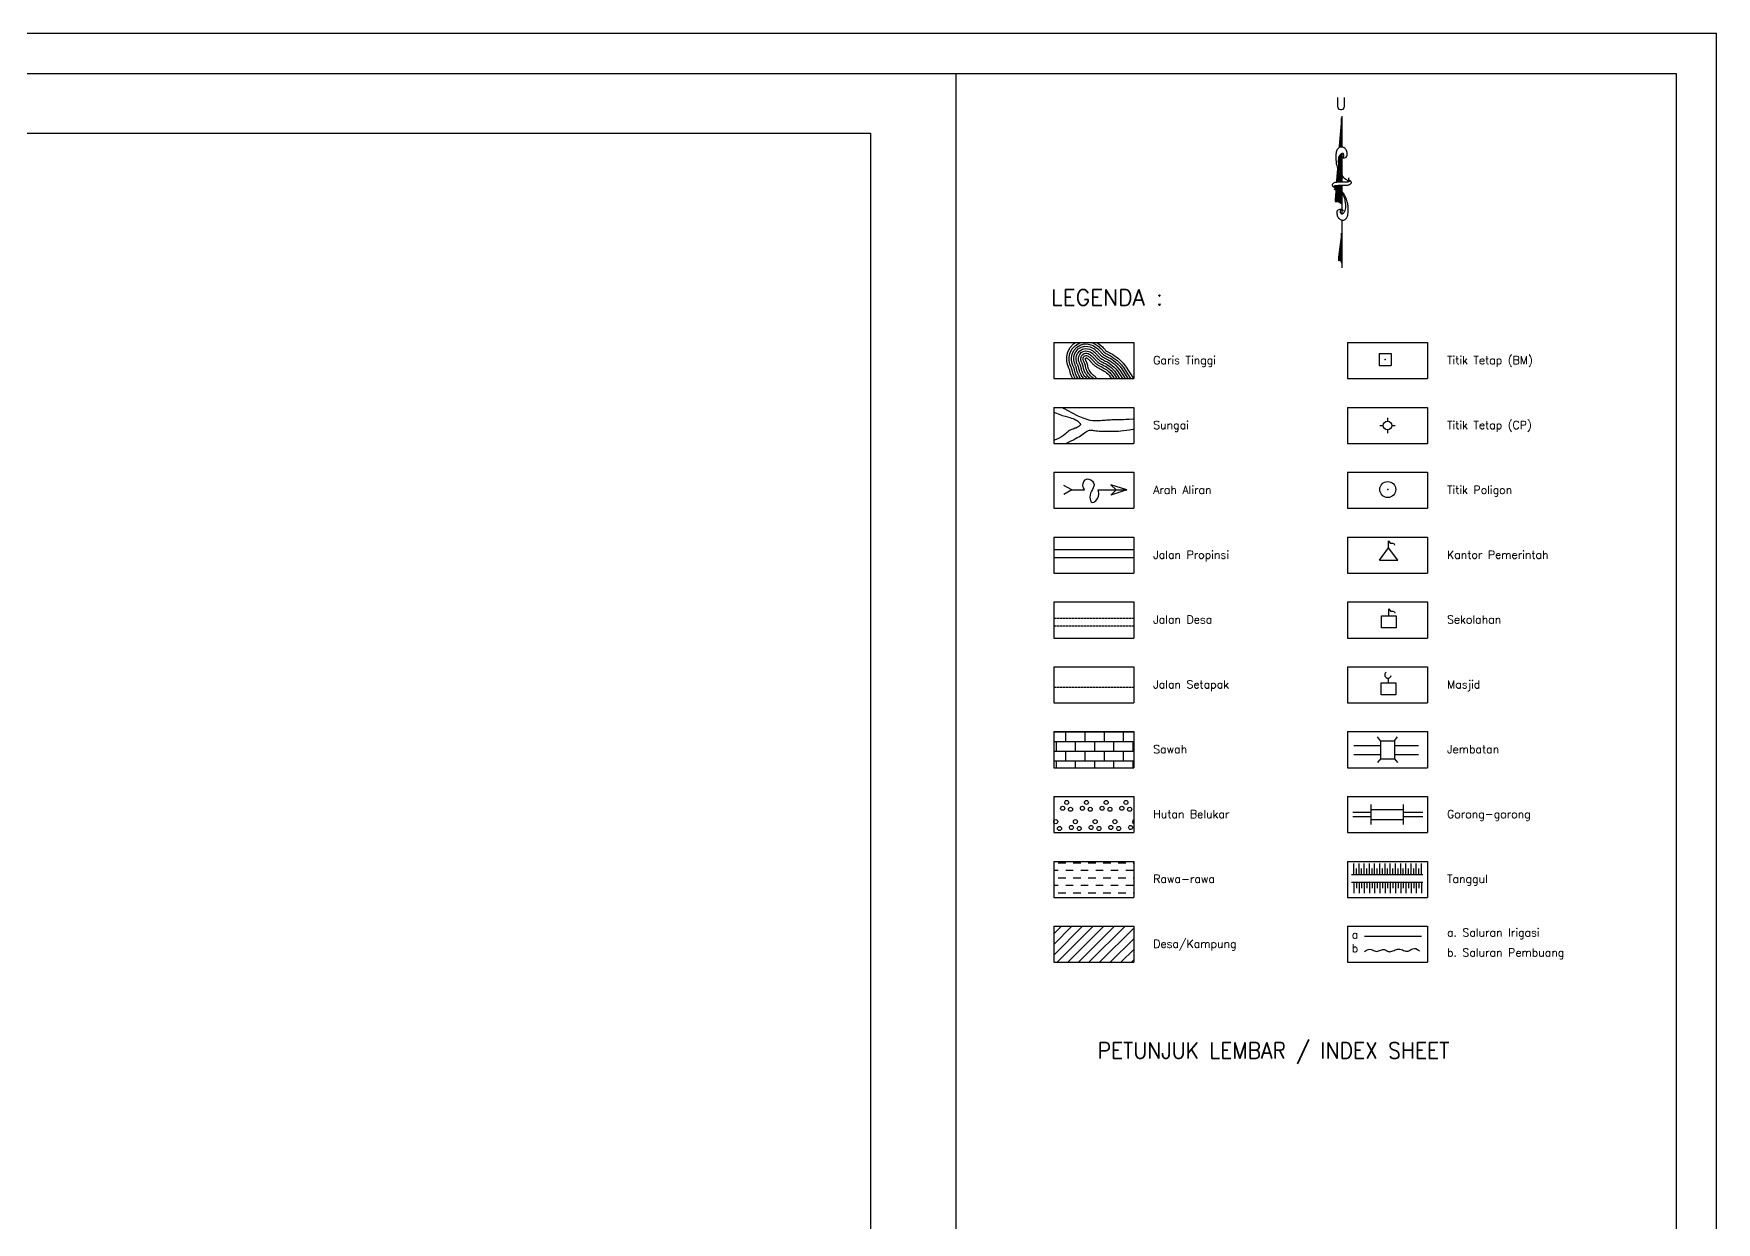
# Model space of a CAD drawing. Header units: metres. Extents: x 511708 to 512549, y 196282 to 196876.
# Drawn here: x 512128.1 to 512548.6, y 196579.3 to 196876.3 of the extents above; entities that cross this region are included whole.
import ezdxf
from ezdxf.enums import TextEntityAlignment as Align

# ---------------------------------------------------------------- set-up
doc = ezdxf.new("R2010")
doc.units = ezdxf.units.M
doc.header["$MEASUREMENT"] = 0
doc.header["$PDSIZE"] = 0.1
doc.linetypes.add('DASHED2', pattern=[0.375, 0.25, -0.125])
doc.layers.add('KOP', color=7, linetype='CONTINUOUS')
doc.styles.get("Standard").update_dxf_attribs({"font": 'Simplex.shx'})

msp = doc.modelspace()

# ---------------------------------------------------------------- hatches: boundary and pattern name
at = {"layer": 'KOP', "linetype": 'Continuous'}
h = msp.add_hatch(dxfattribs=at)
h.set_pattern_fill('AR-B816', color=72, scale=0.3, style=0)
h.set_pattern_definition([(0, (561722.9077, 206306.644), (0, 2.4), []), (90, (561722.9077, 206306.644), (-2.4, 2.4), [2.4, -2.4])])
h.paths.add_polyline_path([(512403.04, 196692.9), (512403.04, 196701.9), (512383.04, 196701.9), (512383.04, 196692.9)])
h = msp.add_hatch(dxfattribs=at)
h.set_pattern_fill('DASH', color=73, scale=15, style=0)
h.set_pattern_definition([(0, (561722.9077, 206306.644), (1.875, 1.875), [1.875, -1.875])])
h.paths.add_polyline_path([(512403.04, 196660.49), (512403.04, 196669.49), (512383.04, 196669.49), (512383.04, 196660.49)])
h = msp.add_hatch(dxfattribs=at)
h.set_pattern_fill('ANSI31', color=73, scale=15, style=0)
h.set_pattern_definition([(45, (561722.9077, 206306.644), (-1.325825215, 1.325825215), [])])
h.paths.add_polyline_path([(512403.04, 196644.29), (512403.04, 196653.29), (512383.04, 196653.29), (512383.04, 196644.29)])

# ---------------------------------------------------------------- linework, layer by layer
at = {"layer": 'KOP', "color": 3}
for p, q in [((512455.03, 196855.66), (512454.42, 196847.87)), ((512455.03, 196855.66), (512455.03, 196847.98)), ((512454.21, 196845.11), (512454.17, 196844.58)), ((512455.04, 196846.36), (512455.03, 196839.19)), ((512453.97, 196842.06), (512453.74, 196839.11)), ((512454.02, 196842.68), (512453.97, 196842.06)), ((512453.68, 196838.36), (512453.37, 196834.36)), ((512455.03, 196838.4), (512455.03, 196838.3)), ((512455.03, 196838.3), (512455.03, 196836.95)), ((512455.03, 196836.82), (512455.03, 196836.35)), ((512455.03, 196836.35), (512455.03, 196833.77)), ((512455.03, 196833.77), (512455.03, 196831.31)), ((512455.02, 196829.72), (512455.03, 196826.67)), ((512455.03, 196826.67), (512454.2, 196819.56)), ((512455.03, 196826.67), (512455.03, 196818.97)), ((512455.03, 196818.97), (512455.03, 196817.79))]:
    msp.add_line(p, q, dxfattribs=at)
at = {"layer": 'KOP', "color": 1}
for p, q in [((512454.85, 196847.96), (512454.85, 196853.39)), ((512454.93, 196847.96), (512454.93, 196854.34)), ((512455, 196847.97), (512455, 196855.29)), ((512454.56, 196847.9), (512454.56, 196849.58)), ((512454.63, 196847.91), (512454.63, 196850.53)), ((512454.7, 196847.93), (512454.7, 196851.49)), ((512454.78, 196847.95), (512454.78, 196852.44)), ((512454.26, 196843.34), (512454.26, 196845.17)), ((512454.33, 196842.96), (512454.33, 196845.44)), ((512454.41, 196842.67), (512454.41, 196845.67)), ((512454.48, 196847.88), (512454.48, 196848.63)), ((512454.48, 196842.46), (512454.48, 196845.79)), ((512454.56, 196842.25), (512454.56, 196845.92)), ((512454.63, 196842.05), (512454.63, 196846.05)), ((512454.7, 196841.85), (512454.7, 196846.13)), ((512454.78, 196841.66), (512454.78, 196846.18)), ((512454.85, 196841.49), (512454.85, 196846.23)), ((512454.93, 196841.32), (512454.93, 196846.28)), ((512455, 196841.16), (512455, 196846.33)), ((512453.89, 196839.14), (512453.89, 196841.02)), ((512453.96, 196839.15), (512453.96, 196841.98)), ((512454.04, 196839.15), (512454.04, 196842.63)), ((512454.11, 196839.15), (512454.11, 196842.44)), ((512454.19, 196843.98), (512454.19, 196844.18)), ((512454.19, 196839.16), (512454.19, 196842.25)), ((512454.26, 196839.16), (512454.26, 196842.06)), ((512454.33, 196839.16), (512454.33, 196841.93)), ((512454.41, 196839.17), (512454.41, 196841.81)), ((512454.48, 196839.17), (512454.48, 196841.69)), ((512454.56, 196839.17), (512454.56, 196841.56)), ((512454.63, 196839.17), (512454.63, 196841.44)), ((512454.7, 196839.18), (512454.7, 196841.32)), ((512454.78, 196839.18), (512454.78, 196841.21)), ((512454.85, 196839.18), (512454.85, 196841.12)), ((512454.93, 196839.19), (512454.93, 196841.02)), ((512455, 196839.19), (512455, 196840.92)), ((512453.52, 196834.37), (512453.52, 196836.27)), ((512453.59, 196834.37), (512453.59, 196837.22)), ((512453.67, 196834.38), (512453.67, 196838.17)), ((512453.74, 196834.38), (512453.74, 196838.37)), ((512453.82, 196839.14), (512453.82, 196840.05)), ((512453.82, 196834.38), (512453.82, 196838.37)), ((512453.89, 196834.38), (512453.89, 196838.38)), ((512453.96, 196834.37), (512453.96, 196838.38)), ((512454.04, 196834.36), (512454.04, 196838.39)), ((512454.11, 196834.35), (512454.11, 196838.39)), ((512454.19, 196834.34), (512454.19, 196838.4)), ((512454.26, 196834.31), (512454.26, 196838.4)), ((512454.33, 196834.29), (512454.33, 196838.41)), ((512454.41, 196834.26), (512454.41, 196838.41)), ((512454.48, 196834.22), (512454.48, 196838.41)), ((512454.56, 196834.18), (512454.56, 196838.41)), ((512454.63, 196834.14), (512454.63, 196838.41)), ((512454.7, 196834.08), (512454.7, 196838.41)), ((512454.78, 196837.23), (512454.78, 196838.41)), ((512454.78, 196834.03), (512454.78, 196837.21)), ((512454.85, 196837.15), (512454.85, 196838.41)), ((512454.85, 196833.96), (512454.85, 196837.09)), ((512454.93, 196837.07), (512454.93, 196838.4)), ((512454.93, 196833.88), (512454.93, 196836.98)), ((512455, 196836.99), (512455, 196838.4)), ((512455, 196833.8), (512455, 196836.86)), ((512453.37, 196834.36), (512453.37, 196834.37)), ((512453.45, 196834.37), (512453.45, 196835.32)), ((512454.7, 196819.52), (512454.7, 196823.88)), ((512454.78, 196819.48), (512454.78, 196824.51)), ((512454.85, 196819.41), (512454.85, 196825.15)), ((512454.93, 196819.32), (512454.93, 196825.78)), ((512455, 196819.16), (512455, 196826.42)), ((512454.26, 196819.59), (512454.26, 196820.08)), ((512454.33, 196819.6), (512454.33, 196820.71)), ((512454.41, 196819.6), (512454.41, 196821.34)), ((512454.48, 196819.6), (512454.48, 196821.98)), ((512454.56, 196819.58), (512454.56, 196822.61)), ((512454.63, 196819.56), (512454.63, 196823.25))]:
    msp.add_line(p, q, dxfattribs=at)
at = {"layer": 'KOP', "color": 76, "linetype": 'Continuous'}
for p, q in [((511774.11, 196851.45), (512337.28, 196851.45)), ((512337.28, 196851.45), (512337.28, 196348.26))]:
    msp.add_line(p, q, dxfattribs=at)
at = {"layer": 'KOP', "color": 73, "linetype": 'Continuous'}
for p, q in [((512383.04, 196799.11), (512403.04, 196799.11)), ((512383.04, 196799.11), (512383.04, 196790.11)), ((512403.04, 196799.11), (512403.04, 196790.11)), ((512456.46, 196799.11), (512456.46, 196790.11)), ((512456.46, 196799.11), (512476.46, 196799.11)), ((512476.46, 196799.11), (512476.46, 196790.11)), ((512383.04, 196790.11), (512403.04, 196790.11)), ((512456.46, 196790.11), (512476.46, 196790.11)), ((512383.04, 196782.91), (512383.04, 196773.91)), ((512383.04, 196782.91), (512403.04, 196782.91)), ((512403.04, 196782.91), (512403.04, 196773.91)), ((512456.46, 196782.91), (512456.46, 196773.91)), ((512456.46, 196782.91), (512476.46, 196782.91)), ((512476.46, 196782.91), (512476.46, 196773.91)), ((512464.52, 196778.41), (512465.38, 196778.41)), ((512466.46, 196780.31), (512466.46, 196779.49)), ((512466.46, 196777.33), (512466.46, 196776.47)), ((512467.54, 196778.41), (512468.37, 196778.41)), ((512383.04, 196773.91), (512403.04, 196773.91)), ((512456.46, 196773.91), (512476.46, 196773.91)), ((512383.04, 196766.71), (512383.04, 196757.71)), ((512383.04, 196766.71), (512403.04, 196766.71)), ((512403.04, 196766.71), (512403.04, 196757.71)), ((512456.46, 196766.71), (512456.46, 196757.71)), ((512456.46, 196766.71), (512476.46, 196766.71)), ((512476.46, 196766.71), (512476.46, 196757.71)), ((512383.04, 196757.71), (512403.04, 196757.71)), ((512456.46, 196757.71), (512476.46, 196757.71)), ((512383.04, 196750.5), (512383.04, 196741.5)), ((512383.04, 196750.5), (512403.04, 196750.5)), ((512403.04, 196750.5), (512403.04, 196741.5)), ((512456.46, 196750.5), (512456.46, 196741.5)), ((512456.46, 196750.5), (512476.46, 196750.5)), ((512476.46, 196750.5), (512476.46, 196741.5)), ((512383.04, 196741.5), (512403.04, 196741.5)), ((512456.46, 196741.5), (512476.46, 196741.5)), ((512383.04, 196734.3), (512383.04, 196725.3)), ((512383.04, 196734.3), (512403.04, 196734.3)), ((512403.04, 196734.3), (512403.04, 196725.3)), ((512456.46, 196734.3), (512456.46, 196725.3)), ((512456.46, 196734.3), (512476.46, 196734.3)), ((512476.46, 196734.3), (512476.46, 196725.3)), ((512383.04, 196725.3), (512403.04, 196725.3)), ((512456.46, 196725.3), (512476.46, 196725.3)), ((512383.04, 196718.1), (512383.04, 196709.1)), ((512383.04, 196718.1), (512403.04, 196718.1)), ((512403.04, 196718.1), (512403.04, 196709.1)), ((512456.46, 196718.1), (512456.46, 196709.1)), ((512456.46, 196718.1), (512476.46, 196718.1)), ((512476.46, 196718.1), (512476.46, 196709.1)), ((512383.04, 196709.1), (512403.04, 196709.1)), ((512456.46, 196709.1), (512476.46, 196709.1)), ((512383.04, 196701.9), (512383.04, 196692.9)), ((512383.04, 196701.9), (512403.04, 196701.9)), ((512403.04, 196701.9), (512403.04, 196692.9)), ((512456.46, 196701.9), (512456.46, 196692.9)), ((512456.46, 196701.9), (512476.46, 196701.9)), ((512476.46, 196701.9), (512476.46, 196692.9)), ((512383.04, 196692.9), (512403.04, 196692.9)), ((512456.46, 196692.9), (512476.46, 196692.9)), ((512383.04, 196685.7), (512383.04, 196676.7)), ((512383.04, 196685.7), (512403.04, 196685.7)), ((512403.04, 196685.7), (512403.04, 196676.7)), ((512456.46, 196685.7), (512456.46, 196676.7)), ((512456.46, 196685.7), (512476.46, 196685.7)), ((512476.46, 196685.7), (512476.46, 196676.7)), ((512383.04, 196676.7), (512403.04, 196676.7)), ((512456.46, 196676.7), (512476.46, 196676.7)), ((512383.04, 196669.49), (512383.04, 196660.49)), ((512383.04, 196669.49), (512403.04, 196669.49)), ((512403.04, 196669.49), (512403.04, 196660.49)), ((512456.46, 196669.49), (512456.46, 196660.49)), ((512456.46, 196669.49), (512476.46, 196669.49)), ((512476.46, 196669.49), (512476.46, 196660.49)), ((512383.04, 196660.49), (512403.04, 196660.49)), ((512456.46, 196660.49), (512476.46, 196660.49)), ((512383.04, 196653.29), (512383.04, 196644.29)), ((512383.04, 196653.29), (512403.04, 196653.29)), ((512403.04, 196653.29), (512403.04, 196644.29)), ((512456.46, 196653.29), (512456.46, 196644.29)), ((512456.46, 196653.29), (512476.46, 196653.29)), ((512476.46, 196653.29), (512476.46, 196644.29)), ((512460.71, 196650.8), (512474.93, 196650.8)), ((512383.04, 196644.29), (512403.04, 196644.29)), ((512456.46, 196644.29), (512476.46, 196644.29))]:
    msp.add_line(p, q, dxfattribs=at)
at = {"layer": 'KOP', "color": 77, "linetype": 'Continuous'}
for p, q in [((512387.58, 196762.28), (512385.57, 196763.41)), ((512387.58, 196762.28), (512385.57, 196761.15)), ((512387.58, 196762.28), (512390.78, 196762.28)), ((512394.12, 196762.28), (512401.3, 196762.28))]:
    msp.add_line(p, q, dxfattribs=at)
at = {"layer": 'KOP', "color": 75, "linetype": 'Continuous'}
for p, q in [((512383.04, 196747.38), (512403.04, 196747.38)), ((512383.04, 196745.42), (512403.04, 196745.42))]:
    msp.add_line(p, q, dxfattribs=at)
at = {"layer": 'KOP', "color": 73, "linetype": 'DASHED2'}
for p, q in [((512383.04, 196730.28), (512403.04, 196730.28)), ((512383.04, 196728.33), (512403.04, 196728.33)), ((512383.04, 196713.03), (512403.04, 196713.03))]:
    msp.add_line(p, q, dxfattribs=at)
at = {"layer": 'KOP', "color": 74, "linetype": 'Continuous'}
for p, q in [((512458.07, 196698.43), (512464.71, 196698.43)), ((512464.71, 196699.62), (512463.94, 196700.57)), ((512464.71, 196699.62), (512468.21, 196699.62)), ((512464.71, 196699.62), (512464.71, 196695.12)), ((512468.21, 196699.62), (512468.99, 196700.57)), ((512468.21, 196699.62), (512468.21, 196695.12)), ((512468.21, 196698.43), (512474.23, 196698.43)), ((512458.07, 196696.17), (512464.71, 196696.17)), ((512464.71, 196695.12), (512463.94, 196694.18)), ((512464.71, 196695.12), (512468.21, 196695.12)), ((512468.21, 196696.17), (512474.23, 196696.17)), ((512468.21, 196695.12), (512468.99, 196694.18)), ((512462.3, 196683.69), (512462.3, 196678.69)), ((512462.3, 196682.44), (512470.38, 196682.44)), ((512470.38, 196683.69), (512470.38, 196678.69)), ((512462.3, 196679.94), (512470.38, 196679.94))]:
    msp.add_line(p, q, dxfattribs=at)
at = {"layer": 'KOP', "color": 72, "linetype": 'Continuous'}
for p, q in [((512457.77, 196681.8), (512462.3, 196681.8)), ((512457.77, 196680.74), (512462.3, 196680.74)), ((512470.38, 196681.8), (512475.28, 196681.8)), ((512470.38, 196680.74), (512475.28, 196680.74)), ((512457.47, 196666.24), (512475.28, 196666.24)), ((512457.47, 196664.28), (512475.28, 196664.28))]:
    msp.add_line(p, q, dxfattribs=at)
at = {"layer": 'KOP', "color": 71, "linetype": 'Continuous'}
for p, q in [((512458.03, 196666.24), (512458.03, 196669)), ((512459.34, 196666.24), (512459.34, 196669)), ((512460.64, 196666.24), (512460.64, 196669)), ((512461.94, 196666.24), (512461.94, 196669)), ((512463.24, 196666.24), (512463.24, 196669)), ((512464.54, 196666.24), (512464.54, 196669)), ((512465.84, 196666.24), (512465.84, 196669)), ((512467.15, 196666.24), (512467.15, 196669)), ((512468.45, 196666.24), (512468.45, 196669)), ((512469.75, 196666.24), (512469.75, 196669)), ((512471.05, 196666.24), (512471.05, 196669)), ((512472.35, 196666.24), (512472.35, 196669)), ((512473.65, 196666.24), (512473.65, 196669)), ((512474.96, 196666.24), (512474.96, 196669)), ((512458.03, 196664.28), (512458.03, 196661.51)), ((512458.69, 196666.24), (512458.69, 196667.7)), ((512458.69, 196664.28), (512458.69, 196662.81)), ((512459.34, 196664.28), (512459.34, 196661.51)), ((512459.99, 196666.24), (512459.99, 196667.7)), ((512459.99, 196664.28), (512459.99, 196662.81)), ((512460.64, 196664.28), (512460.64, 196661.51)), ((512461.29, 196666.24), (512461.29, 196667.7)), ((512461.29, 196664.28), (512461.29, 196662.81)), ((512461.94, 196664.28), (512461.94, 196661.51)), ((512462.59, 196666.24), (512462.59, 196667.7)), ((512462.59, 196664.28), (512462.59, 196662.81)), ((512463.24, 196664.28), (512463.24, 196661.51)), ((512463.89, 196666.24), (512463.89, 196667.7)), ((512463.89, 196664.28), (512463.89, 196662.81)), ((512464.54, 196664.28), (512464.54, 196661.51)), ((512465.19, 196666.24), (512465.19, 196667.7)), ((512465.19, 196664.28), (512465.19, 196662.81)), ((512465.84, 196664.28), (512465.84, 196661.51)), ((512466.5, 196666.24), (512466.5, 196667.7)), ((512466.5, 196664.28), (512466.5, 196662.81)), ((512467.15, 196664.28), (512467.15, 196661.51)), ((512467.8, 196666.24), (512467.8, 196667.7)), ((512467.8, 196664.28), (512467.8, 196662.81)), ((512468.45, 196664.28), (512468.45, 196661.51)), ((512469.1, 196666.24), (512469.1, 196667.7)), ((512469.1, 196664.28), (512469.1, 196662.81)), ((512469.75, 196664.28), (512469.75, 196661.51)), ((512470.4, 196666.24), (512470.4, 196667.7)), ((512470.4, 196664.28), (512470.4, 196662.81)), ((512471.05, 196664.28), (512471.05, 196661.51)), ((512471.7, 196666.24), (512471.7, 196667.7)), ((512471.7, 196664.28), (512471.7, 196662.81)), ((512472.35, 196664.28), (512472.35, 196661.51)), ((512473, 196666.24), (512473, 196667.7)), ((512473, 196664.28), (512473, 196662.81)), ((512473.65, 196664.28), (512473.65, 196661.51)), ((512474.3, 196666.24), (512474.3, 196667.7)), ((512474.3, 196664.28), (512474.3, 196662.81)), ((512474.96, 196664.28), (512474.96, 196661.51))]:
    msp.add_line(p, q, dxfattribs=at)
at = {"layer": 'KOP', "color": 71}
msp.add_lwpolyline([(511707.64, 196282.3), (512548.64, 196282.3), (512548.64, 196876.3), (511707.64, 196876.3)], close=True, dxfattribs=at)
at = {"layer": 'KOP', "color": 76}
msp.add_lwpolyline([(511757.64, 196292.3), (512538.64, 196292.3), (512538.64, 196866.3), (511757.64, 196866.3)], close=True, dxfattribs=at)
at = {"layer": 'KOP', "color": 5, "ltscale": 0.5}
msp.add_lwpolyline([(512358.64, 196292.3), (512358.64, 196866.3)], dxfattribs=at)
at = {"layer": 'KOP', "color": 76, "linetype": 'Continuous'}
msp.add_lwpolyline([(511774.11, 196851.45), (512337.28, 196851.45), (512337.28, 196348.26), (511774.11, 196348.26)], close=True, dxfattribs=at)
at = {"layer": 'KOP', "color": 3}
for points in [[(512454.71, 196845.64, 0.077736), (512454.98, 196845.43, 0.07962), (512455.29, 196845.31, 0.096266), (512455.73, 196845.3, 0.100752), (512456.12, 196845.46, 0.224486), (512456.39, 196845.9, 0.11255), (512456.28, 196846.88, 0.100563), (512455.85, 196847.59, 0.134878), (512455.32, 196847.92, 0.132719), (512454.63, 196847.94, 0.155229), (512454.13, 196847.64, 0.101616), (512453.75, 196846.98, 0.067278), (512453.55, 196845.87, 0.034332), (512453.59, 196844.38, 0.050354), (512453.78, 196843.38, 0.032541), (512454.25, 196842.12, 0.044988), (512454.73, 196841.28, 0.025546), (512455.05, 196840.85, 0.017117), (512455.58, 196840.27, 0.06565), (512456.01, 196839.93, 0.042468), (512456.78, 196839.56)], [(512455.3, 196845.31, 0.076919), (512455.45, 196845.49, 0.080527), (512455.53, 196845.71, 0.088695), (512455.53, 196846.05, 0.141897), (512455.44, 196846.25, 0.152973), (512455.26, 196846.36, 0.126446), (512455.01, 196846.35, 0.120122), (512454.76, 196846.21, 0.080483), (512454.5, 196845.88, 0.067361), (512454.25, 196845.26, 0.059891), (512454.17, 196844.51, 0.028199), (512454.22, 196843.53, 0.039094), (512454.36, 196842.84, 0.016831), (512454.5, 196842.38, 0.008651), (512454.83, 196841.51, 0.03625), (512455.04, 196841.08, 0.021578), (512455.47, 196840.38)], [(512455.04, 196839.19, 0.004821), (512454.7, 196839.19, 0.00885), (512454.52, 196839.18, 0.005772), (512453.83, 196839.14, 0.010588), (512453.46, 196839.11, 0.071206), (512453.15, 196839.03, 0.064975), (512452.85, 196838.85, 0.103615), (512452.69, 196838.66, 0.157116), (512452.65, 196838.5, 0.084448), (512452.71, 196838.32, 0.119022), (512452.79, 196838.22), (512453.13, 196837.97), (512453.33, 196837.83)], [(512453.17, 196837.37, 0.155222), (512453.35, 196837.47, 0.230745), (512453.39, 196837.61, 0.039788), (512453.36, 196837.73, 0.040789), (512453.32, 196837.84, 0.05365), (512453.26, 196837.93, -0.067543), (512453.2, 196838.01, -0.159888), (512453.18, 196838.18, -0.204389), (512453.25, 196838.28, -0.067398), (512453.36, 196838.34, -0.052215), (512453.51, 196838.37, -0.013577), (512453.77, 196838.39, -0.005027), (512454.49, 196838.42, -0.010776), (512454.68, 196838.42, -0.005653), (512455.04, 196838.41)], [(512455.49, 196832.03, 0.077736), (512455.22, 196832.25, 0.07962), (512454.9, 196832.37, 0.096266), (512454.46, 196832.37, 0.100752), (512454.07, 196832.22, 0.224486), (512453.8, 196831.78, 0.11255), (512453.92, 196830.79, 0.100563), (512454.35, 196830.08, 0.134878), (512454.88, 196829.75, 0.132719), (512455.56, 196829.73, 0.155229), (512456.07, 196830.04, 0.101616), (512456.44, 196830.69, 0.067278), (512456.64, 196831.8, 0.034332), (512456.61, 196833.29, 0.050354), (512456.41, 196834.29, 0.032541), (512455.94, 196835.55, 0.044988), (512455.47, 196836.4, 0.025546), (512455.15, 196836.82, 0.017117), (512454.61, 196837.4, 0.06565), (512454.18, 196837.74, 0.042468), (512453.42, 196838.11)], [(512454.9, 196832.37, 0.076919), (512454.75, 196832.18, 0.080527), (512454.67, 196831.97, 0.088695), (512454.67, 196831.62, 0.141897), (512454.76, 196831.43, 0.152973), (512454.94, 196831.32, 0.126446), (512455.19, 196831.32, 0.120122), (512455.44, 196831.46, 0.080483), (512455.7, 196831.79, 0.067361), (512455.94, 196832.42, 0.059891), (512456.03, 196833.17, 0.028199), (512455.97, 196834.14, 0.039094), (512455.84, 196834.84, 0.016831), (512455.69, 196835.29, 0.008651), (512455.37, 196836.16, 0.03625), (512455.16, 196836.6, 0.021578), (512454.72, 196837.29)], [(512456.91, 196840.23, 0.155222), (512456.73, 196840.13, 0.230745), (512456.69, 196839.99, 0.039788), (512456.72, 196839.87, 0.040789), (512456.77, 196839.76, 0.05365), (512456.82, 196839.67, -0.067543), (512456.88, 196839.59, -0.159888), (512456.9, 196839.42, -0.204389), (512456.83, 196839.32, -0.067398), (512456.72, 196839.27, -0.052215), (512456.57, 196839.23, -0.013577), (512456.31, 196839.21, -0.005027), (512455.59, 196839.18, -0.010776), (512455.4, 196839.18, -0.005653), (512455.04, 196839.19)], [(512455.04, 196838.41, 0.004821), (512455.38, 196838.41, 0.00885), (512455.56, 196838.42, 0.005772), (512456.25, 196838.46, 0.010588), (512456.63, 196838.49, 0.071206), (512456.93, 196838.57, 0.064975), (512457.23, 196838.75, 0.103615), (512457.4, 196838.94, 0.157116), (512457.43, 196839.11, 0.084448), (512457.37, 196839.28, 0.119022), (512457.29, 196839.38), (512456.95, 196839.63), (512456.76, 196839.78)]]:
    msp.add_lwpolyline(points, format="xyb", dxfattribs=at)
at = {"layer": 'KOP', "color": 71, "linetype": 'Continuous'}
for points in [[(512387.77, 196790.11), (512387.64, 196790.36), (512387.42, 196790.86), (512387.26, 196791.33), (512387.14, 196791.76), (512387.06, 196792.12), (512387.01, 196792.38), (512387, 196792.4), (512386.93, 196792.55), (512386.85, 196792.74), (512386.75, 196792.97), (512386.64, 196793.25), (512386.53, 196793.6), (512386.42, 196794.05), (512386.34, 196794.65), (512386.33, 196795.48), (512386.52, 196796.55), (512387.09, 196797.78), (512388.08, 196798.88), (512388.48, 196799.11)], [(512388.43, 196790.11), (512388.41, 196790.15), (512388.16, 196790.61), (512387.96, 196791.07), (512387.81, 196791.5), (512387.7, 196791.9), (512387.63, 196792.23), (512387.58, 196792.49), (512387.57, 196792.55), (512387.53, 196792.65), (512387.46, 196792.79), (512387.38, 196792.97), (512387.29, 196793.19), (512387.19, 196793.44), (512387.09, 196793.76), (512386.99, 196794.16), (512386.92, 196794.7), (512386.91, 196795.43), (512387.08, 196796.38), (512387.58, 196797.45), (512388.45, 196798.42), (512389.57, 196799.07), (512389.73, 196799.11)], [(512389.12, 196790.11), (512388.91, 196790.44), (512388.69, 196790.86), (512388.5, 196791.28), (512388.37, 196791.68), (512388.27, 196792.04), (512388.2, 196792.35), (512388.15, 196792.59), (512388.13, 196792.72), (512388.1, 196792.79), (512388.05, 196792.9), (512387.99, 196793.03), (512387.91, 196793.2), (512387.83, 196793.4), (512387.74, 196793.63), (512387.65, 196793.92), (512387.56, 196794.27), (512387.5, 196794.75), (512387.49, 196795.38), (512387.64, 196796.2), (512388.07, 196797.13), (512388.82, 196797.97), (512389.79, 196798.53), (512390.77, 196798.76), (512391.63, 196798.74), (512392.34, 196798.58), (512392.9, 196798.35), (512393.36, 196798.09), (512393.71, 196797.84), (512393.98, 196797.61), (512394.2, 196797.4), (512394.39, 196797.21), (512394.56, 196797.04), (512394.71, 196796.88), (512394.85, 196796.73), (512394.97, 196796.59), (512395.08, 196796.47), (512395.18, 196796.36), (512395.26, 196796.28), (512395.33, 196796.21), (512395.39, 196796.15), (512395.43, 196796.11), (512395.47, 196796.09), (512395.49, 196796.07), (512395.52, 196796.05), (512395.59, 196796.01), (512395.69, 196795.95), (512395.83, 196795.88), (512396.01, 196795.78), (512396.23, 196795.67), (512396.48, 196795.53), (512396.77, 196795.38), (512397.12, 196795.18), (512397.54, 196794.93), (512398.01, 196794.61), (512398.52, 196794.22), (512399.03, 196793.74), (512399.54, 196793.19), (512400.03, 196792.55), (512401.58, 196790.11)], [(512392.58, 196799.11), (512393.16, 196798.88), (512393.67, 196798.58), (512394.07, 196798.29), (512394.37, 196798.04), (512394.6, 196797.82), (512394.8, 196797.62), (512394.98, 196797.44), (512395.14, 196797.27), (512395.27, 196797.12), (512395.4, 196796.98), (512395.51, 196796.86), (512395.6, 196796.76), (512395.67, 196796.68), (512395.73, 196796.62), (512395.78, 196796.58), (512395.81, 196796.56), (512395.82, 196796.55), (512395.82, 196796.55), (512395.84, 196796.54), (512395.88, 196796.51), (512395.97, 196796.46), (512396.1, 196796.39), (512396.28, 196796.29), (512396.5, 196796.18), (512396.75, 196796.05), (512397.05, 196795.89), (512397.41, 196795.68), (512397.85, 196795.42), (512398.35, 196795.08), (512398.89, 196794.66), (512399.44, 196794.15), (512399.99, 196793.56), (512400.51, 196792.89), (512402.26, 196790.11)], [(512393.92, 196799.11), (512393.99, 196799.07), (512394.42, 196798.75), (512394.75, 196798.48), (512395.01, 196798.24), (512395.22, 196798.03), (512395.4, 196797.83), (512395.56, 196797.66), (512395.7, 196797.51), (512395.83, 196797.37), (512395.93, 196797.26), (512396.02, 196797.16), (512396.09, 196797.09), (512396.14, 196797.04), (512396.17, 196797.01), (512396.18, 196797.01), (512396.25, 196796.97), (512396.38, 196796.9), (512396.55, 196796.81), (512396.77, 196796.69), (512397.03, 196796.56), (512397.33, 196796.4), (512397.7, 196796.19), (512398.16, 196795.91), (512398.69, 196795.55), (512399.27, 196795.1), (512399.85, 196794.56), (512400.43, 196793.93), (512400.98, 196793.22), (512402.95, 196790.11)], [(512390.56, 196790.11), (512390.39, 196790.32), (512390.13, 196790.67), (512389.91, 196791.02), (512389.73, 196791.37), (512389.59, 196791.7), (512389.47, 196792.02), (512389.39, 196792.32), (512389.33, 196792.58), (512389.3, 196792.79), (512389.27, 196792.94), (512389.26, 196793.02), (512389.25, 196793.05), (512389.25, 196793.06), (512389.24, 196793.09), (512389.22, 196793.14), (512389.19, 196793.2), (512389.15, 196793.29), (512389.1, 196793.39), (512389.04, 196793.52), (512388.98, 196793.66), (512388.91, 196793.83), (512388.84, 196794.01), (512388.77, 196794.23), (512388.7, 196794.5), (512388.65, 196794.84), (512388.65, 196795.28), (512388.75, 196795.85), (512389.05, 196796.48), (512389.56, 196797.06), (512390.22, 196797.44), (512390.9, 196797.6), (512391.49, 196797.59), (512391.99, 196797.47), (512392.39, 196797.31), (512392.73, 196797.12), (512393, 196796.92), (512393.21, 196796.74), (512393.4, 196796.57), (512393.56, 196796.4), (512393.71, 196796.24), (512393.85, 196796.09), (512393.99, 196795.95), (512394.11, 196795.81), (512394.23, 196795.68), (512394.34, 196795.57), (512394.43, 196795.46), (512394.53, 196795.37), (512394.61, 196795.29), (512394.69, 196795.23), (512394.76, 196795.17), (512394.82, 196795.12), (512394.9, 196795.07), (512395, 196795.01), (512395.12, 196794.94), (512395.28, 196794.85), (512395.47, 196794.75), (512395.69, 196794.64), (512395.94, 196794.51), (512396.22, 196794.36), (512396.54, 196794.18), (512396.91, 196793.95), (512397.33, 196793.67), (512397.77, 196793.33), (512398.21, 196792.92), (512398.65, 196792.44), (512399.08, 196791.89), (512400.2, 196790.11)], [(512391.33, 196790.11), (512391.12, 196790.35), (512390.85, 196790.68), (512390.61, 196790.99), (512390.42, 196791.31), (512390.26, 196791.62), (512390.13, 196791.91), (512390.03, 196792.2), (512389.95, 196792.46), (512389.9, 196792.69), (512389.87, 196792.89), (512389.84, 196793.03), (512389.83, 196793.13), (512389.82, 196793.18), (512389.81, 196793.21), (512389.8, 196793.25), (512389.78, 196793.3), (512389.75, 196793.37), (512389.72, 196793.44), (512389.67, 196793.53), (512389.62, 196793.64), (512389.57, 196793.76), (512389.51, 196793.89), (512389.45, 196794.04), (512389.39, 196794.2), (512389.33, 196794.39), (512389.27, 196794.61), (512389.23, 196794.88), (512389.23, 196795.23), (512389.31, 196795.67), (512389.54, 196796.16), (512389.93, 196796.6), (512390.44, 196796.89), (512390.96, 196797.02), (512391.42, 196797.01), (512391.81, 196796.92), (512392.14, 196796.79), (512392.41, 196796.63), (512392.64, 196796.46), (512392.83, 196796.31), (512392.99, 196796.15), (512393.15, 196796), (512393.29, 196795.85), (512393.43, 196795.7), (512393.56, 196795.55), (512393.68, 196795.42), (512393.8, 196795.29), (512393.92, 196795.17), (512394.02, 196795.06), (512394.12, 196794.96), (512394.22, 196794.87), (512394.31, 196794.78), (512394.4, 196794.71), (512394.49, 196794.65), (512394.59, 196794.58), (512394.7, 196794.51), (512394.84, 196794.43), (512395.01, 196794.34), (512395.2, 196794.24), (512395.42, 196794.13), (512395.67, 196794), (512395.94, 196793.85), (512396.25, 196793.68), (512396.6, 196793.46), (512396.99, 196793.2), (512397.39, 196792.89), (512397.8, 196792.51), (512398.21, 196792.07), (512398.6, 196791.56), (512399.52, 196790.11)], [(512392.14, 196790.11), (512391.85, 196790.4), (512391.56, 196790.73), (512391.31, 196791.03), (512391.1, 196791.32), (512390.92, 196791.6), (512390.78, 196791.87), (512390.67, 196792.13), (512390.58, 196792.37), (512390.52, 196792.6), (512390.47, 196792.81), (512390.44, 196792.98), (512390.42, 196793.13), (512390.4, 196793.24), (512390.38, 196793.32), (512390.36, 196793.38), (512390.34, 196793.44), (512390.32, 196793.52), (512390.28, 196793.6), (512390.24, 196793.68), (512390.2, 196793.78), (512390.15, 196793.88), (512390.1, 196794), (512390.04, 196794.12), (512389.99, 196794.25), (512389.93, 196794.39), (512389.89, 196794.54), (512389.84, 196794.72), (512389.81, 196794.93), (512389.81, 196795.18), (512389.87, 196795.5), (512390.03, 196795.84), (512390.3, 196796.14), (512390.65, 196796.35), (512391.02, 196796.43), (512391.35, 196796.43), (512391.64, 196796.36), (512391.88, 196796.26), (512392.1, 196796.14), (512392.28, 196796.01), (512392.44, 196795.87), (512392.59, 196795.73), (512392.73, 196795.59), (512392.87, 196795.45), (512393, 196795.31), (512393.13, 196795.16), (512393.26, 196795.03), (512393.38, 196794.89), (512393.49, 196794.77), (512393.61, 196794.65), (512393.72, 196794.54), (512393.83, 196794.44), (512393.94, 196794.34), (512394.05, 196794.25), (512394.16, 196794.17), (512394.27, 196794.09), (512394.41, 196794.01), (512394.56, 196793.92), (512394.74, 196793.83), (512394.93, 196793.73), (512395.15, 196793.61), (512395.39, 196793.48), (512395.66, 196793.34), (512395.96, 196793.18), (512396.29, 196792.98), (512396.65, 196792.73), (512397.02, 196792.44), (512397.39, 196792.1), (512397.77, 196791.69), (512398.13, 196791.22), (512398.83, 196790.11)], [(512392.98, 196790.11), (512392.6, 196790.47), (512392.27, 196790.8), (512391.99, 196791.11), (512391.76, 196791.39), (512391.58, 196791.64), (512391.42, 196791.89), (512391.3, 196792.12), (512391.21, 196792.34), (512391.13, 196792.55), (512391.08, 196792.74), (512391.04, 196792.92), (512391.01, 196793.08), (512390.99, 196793.22), (512390.97, 196793.35), (512390.95, 196793.45), (512390.92, 196793.54), (512390.89, 196793.63), (512390.86, 196793.73), (512390.82, 196793.83), (512390.77, 196793.93), (512390.72, 196794.03), (512390.67, 196794.13), (512390.62, 196794.24), (512390.57, 196794.35), (512390.53, 196794.46), (512390.48, 196794.58), (512390.44, 196794.7), (512390.41, 196794.83), (512390.39, 196794.97), (512390.39, 196795.13), (512390.42, 196795.32), (512390.52, 196795.52), (512390.67, 196795.69), (512390.87, 196795.8), (512391.08, 196795.85), (512391.28, 196795.85), (512391.46, 196795.81), (512391.63, 196795.74), (512391.78, 196795.65), (512391.92, 196795.55), (512392.06, 196795.44), (512392.19, 196795.32), (512392.32, 196795.19), (512392.45, 196795.05), (512392.57, 196794.91), (512392.7, 196794.77), (512392.83, 196794.64), (512392.95, 196794.5), (512393.07, 196794.37), (512393.2, 196794.24), (512393.32, 196794.12), (512393.44, 196794.01), (512393.56, 196793.9), (512393.69, 196793.79), (512393.82, 196793.7), (512393.96, 196793.6), (512394.11, 196793.51), (512394.28, 196793.42), (512394.46, 196793.32), (512394.66, 196793.21), (512394.88, 196793.1), (512395.12, 196792.97), (512395.38, 196792.83), (512395.67, 196792.67), (512395.98, 196792.49), (512396.3, 196792.27), (512396.64, 196792), (512396.98, 196791.69), (512397.32, 196791.32), (512397.65, 196790.89), (512398.15, 196790.11)]]:
    msp.add_lwpolyline(points, dxfattribs=at)
at = {"layer": 'KOP', "color": 73, "linetype": 'Continuous'}
for points in [[(512389.82, 196790.11), (512389.65, 196790.34), (512389.41, 196790.73), (512389.21, 196791.11), (512389.05, 196791.49), (512388.92, 196791.85), (512388.83, 196792.18), (512388.77, 196792.46), (512388.72, 196792.69), (512388.7, 196792.84), (512388.69, 196792.89), (512388.69, 196792.91), (512388.66, 196792.96), (512388.62, 196793.04), (512388.57, 196793.14), (512388.51, 196793.28), (512388.44, 196793.43), (512388.37, 196793.61), (512388.29, 196793.82), (512388.21, 196794.07), (512388.13, 196794.39), (512388.07, 196794.79), (512388.07, 196795.33), (512388.19, 196796.03), (512388.56, 196796.81), (512389.19, 196797.51), (512390, 196797.98), (512390.83, 196798.18), (512391.56, 196798.16), (512392.16, 196798.03), (512392.65, 196797.83), (512393.04, 196797.6), (512393.35, 196797.38), (512393.6, 196797.17), (512393.8, 196796.98), (512393.98, 196796.81), (512394.13, 196796.64), (512394.28, 196796.48), (512394.42, 196796.34), (512394.54, 196796.2), (512394.65, 196796.07), (512394.76, 196795.97), (512394.85, 196795.87), (512394.93, 196795.79), (512395, 196795.72), (512395.06, 196795.67), (512395.11, 196795.63), (512395.16, 196795.6), (512395.21, 196795.56), (512395.29, 196795.51), (512395.41, 196795.45), (512395.56, 196795.36), (512395.74, 196795.27), (512395.96, 196795.15), (512396.21, 196795.02), (512396.49, 196794.87), (512396.83, 196794.68), (512397.23, 196794.44), (512397.67, 196794.14), (512398.14, 196793.77), (512398.62, 196793.33), (512399.1, 196792.81), (512399.55, 196792.22), (512400.89, 196790.11)], [(512393.84, 196790.11), (512393.39, 196790.52), (512393.01, 196790.88), (512392.69, 196791.2), (512392.43, 196791.49), (512392.22, 196791.74), (512392.06, 196791.97), (512391.93, 196792.18), (512391.83, 196792.37), (512391.75, 196792.55), (512391.69, 196792.72), (512391.64, 196792.88), (512391.61, 196793.03), (512391.58, 196793.18), (512391.56, 196793.32), (512391.54, 196793.45), (512391.51, 196793.58), (512391.48, 196793.71), (512391.44, 196793.83), (512391.39, 196793.94), (512391.35, 196794.06), (512391.3, 196794.17), (512391.25, 196794.27), (512391.2, 196794.38), (512391.15, 196794.48), (512391.11, 196794.58), (512391.07, 196794.68), (512391.03, 196794.77), (512391, 196794.86), (512390.98, 196794.94), (512390.97, 196795.02), (512390.97, 196795.08), (512390.98, 196795.14), (512391.01, 196795.19), (512391.04, 196795.23), (512391.09, 196795.26), (512391.14, 196795.27), (512391.21, 196795.27), (512391.29, 196795.25), (512391.37, 196795.22), (512391.47, 196795.17), (512391.57, 196795.09), (512391.67, 196795), (512391.79, 196794.9), (512391.9, 196794.78), (512392.02, 196794.65), (512392.15, 196794.52), (512392.27, 196794.38), (512392.4, 196794.24), (512392.53, 196794.11), (512392.65, 196793.97), (512392.78, 196793.84), (512392.91, 196793.7), (512393.05, 196793.58), (512393.19, 196793.45), (512393.34, 196793.33), (512393.49, 196793.22), (512393.65, 196793.12), (512393.82, 196793.01), (512394, 196792.91), (512394.19, 196792.81), (512394.39, 196792.7), (512394.61, 196792.58), (512394.85, 196792.46), (512395.1, 196792.32), (512395.38, 196792.17), (512395.66, 196792), (512395.96, 196791.8), (512396.27, 196791.56), (512396.57, 196791.28), (512396.88, 196790.95), (512397.17, 196790.56), (512397.46, 196790.11)], [(512460.73, 196646.99), (512461.23, 196647.33), (512461.65, 196647.51), (512462.03, 196647.56), (512462.36, 196647.51), (512462.66, 196647.4), (512462.94, 196647.26), (512463.2, 196647.13), (512463.46, 196647.03), (512463.72, 196647), (512463.98, 196647.03), (512464.25, 196647.1), (512464.51, 196647.2), (512464.76, 196647.3), (512465.01, 196647.4), (512465.25, 196647.47), (512465.47, 196647.5), (512465.68, 196647.47), (512465.88, 196647.41), (512466.07, 196647.31), (512466.25, 196647.2), (512466.44, 196647.09), (512466.64, 196647), (512466.84, 196646.94), (512467.06, 196646.92), (512467.3, 196646.96), (512467.55, 196647.04), (512467.82, 196647.14), (512468.1, 196647.26), (512468.39, 196647.38), (512468.68, 196647.48), (512468.98, 196647.55), (512469.28, 196647.57), (512469.58, 196647.54), (512469.88, 196647.45), (512470.18, 196647.35), (512470.47, 196647.23), (512470.77, 196647.13), (512471.06, 196647.05), (512471.35, 196647.03), (512471.64, 196647.07), (512471.92, 196647.19), (512472.21, 196647.36), (512472.51, 196647.53), (512472.83, 196647.67), (512473.17, 196647.74), (512473.55, 196647.7), (512473.96, 196647.51), (512474.43, 196647.13)]]:
    msp.add_lwpolyline(points, dxfattribs=at)
at = {"layer": 'KOP', "color": 73}
for points in [[(512464.41, 196796.35), (512467.41, 196796.35)], [(512464.41, 196796.35), (512464.41, 196793.35)], [(512467.41, 196796.35), (512467.41, 196793.35)], [(512464.41, 196793.35), (512467.41, 196793.35)], [(512466.72, 196749.55), (512467.12, 196749.02), (512467.71, 196749.02), (512468.1, 196748.83), (512468.23, 196748.5)], [(512466.79, 196732.56), (512467.19, 196732.04), (512467.77, 196732.04), (512468.17, 196731.84), (512468.3, 196731.51)]]:
    msp.add_lwpolyline(points, dxfattribs=at)
at = {"layer": 'KOP', "color": 75, "linetype": 'Continuous'}
for points in [[(512383.04, 196781.7), (512383.47, 196781.52), (512384.38, 196781.19), (512385.19, 196780.93), (512385.89, 196780.72), (512386.5, 196780.54), (512387.04, 196780.39), (512387.5, 196780.25), (512387.89, 196780.11), (512388.23, 196779.97), (512388.51, 196779.83), (512388.75, 196779.69), (512388.95, 196779.55), (512389.12, 196779.42), (512389.26, 196779.3), (512389.37, 196779.18), (512389.48, 196779.08), (512389.56, 196778.98), (512389.63, 196778.89), (512389.68, 196778.81), (512389.71, 196778.73), (512389.72, 196778.65), (512389.7, 196778.57), (512389.67, 196778.49), (512389.6, 196778.4), (512389.52, 196778.31), (512389.41, 196778.22), (512389.27, 196778.13), (512389.12, 196778.04), (512388.95, 196777.94), (512388.75, 196777.85), (512388.54, 196777.77), (512388.31, 196777.69), (512388.07, 196777.6), (512387.82, 196777.51), (512387.56, 196777.41), (512387.3, 196777.29), (512387.03, 196777.14), (512386.77, 196776.97), (512386.51, 196776.77), (512386.24, 196776.53), (512385.94, 196776.25), (512385.53, 196775.93), (512384.98, 196775.57), (512384.22, 196775.18), (512383.21, 196774.76), (512383.04, 196774.7)], [(512385.24, 196782.91), (512385.63, 196782.67), (512387.53, 196781.61), (512389.07, 196780.83), (512390.31, 196780.3), (512391.3, 196779.95), (512392.1, 196779.76), (512392.74, 196779.67), (512393.3, 196779.64), (512393.81, 196779.64), (512394.28, 196779.65), (512394.72, 196779.66), (512395.14, 196779.69), (512395.53, 196779.72), (512395.9, 196779.75), (512396.25, 196779.78), (512396.59, 196779.81), (512396.93, 196779.83), (512397.25, 196779.85), (512397.57, 196779.86), (512397.88, 196779.87), (512398.18, 196779.88), (512398.48, 196779.88), (512398.76, 196779.88), (512399.04, 196779.88), (512399.33, 196779.88), (512399.64, 196779.88), (512400.01, 196779.89), (512400.49, 196779.91), (512401.1, 196779.95), (512401.88, 196779.99), (512402.87, 196780.06), (512403.04, 196780.07)], [(512386.04, 196773.91), (512386.72, 196774.22), (512387.41, 196774.55), (512388, 196774.85), (512388.5, 196775.11), (512388.94, 196775.36), (512389.33, 196775.6), (512389.7, 196775.84), (512390.05, 196776.08), (512390.38, 196776.31), (512390.7, 196776.53), (512390.99, 196776.72), (512391.27, 196776.89), (512391.54, 196777.03), (512391.78, 196777.14), (512392.01, 196777.2), (512392.23, 196777.23), (512392.46, 196777.23), (512392.7, 196777.21), (512392.96, 196777.17), (512393.25, 196777.12), (512393.59, 196777.07), (512393.98, 196777.03), (512394.44, 196776.99), (512394.94, 196776.96), (512395.49, 196776.95), (512396.08, 196776.94), (512396.69, 196776.94), (512397.32, 196776.94), (512397.95, 196776.96), (512398.58, 196776.98), (512399.21, 196777.01), (512399.84, 196777.05), (512400.5, 196777.11), (512401.2, 196777.19), (512401.96, 196777.3), (512402.79, 196777.45), (512403.04, 196777.49)]]:
    msp.add_lwpolyline(points, dxfattribs=at)
at = {"layer": 'KOP', "color": 77, "linetype": 'Continuous'}
for points in [[(512401.3, 196762.28), (512397.34, 196763.6), (512398.66, 196762.28)], [(512401.3, 196762.28), (512397.34, 196760.96), (512398.66, 196762.28)]]:
    msp.add_lwpolyline(points, dxfattribs=at)
at = {"layer": 'KOP', "color": 71}
for points in [[(512464.44, 196744.78), (512466.72, 196747.85)], [(512466.72, 196747.85), (512466.72, 196749.55)], [(512469.01, 196744.78), (512466.72, 196747.85)], [(512464.44, 196744.78), (512469.01, 196744.78)], [(512466.79, 196730.86), (512466.79, 196732.56)], [(512466.72, 196714.12), (512466.72, 196715.24)]]:
    msp.add_lwpolyline(points, dxfattribs=at)
at = {"layer": 'KOP', "color": 72}
for points in [[(512464.96, 196730.86), (512468.63, 196730.86), (512468.63, 196727.84), (512464.96, 196727.84)], [(512464.89, 196714.12), (512468.56, 196714.12), (512468.56, 196711.1), (512464.89, 196711.1)]]:
    msp.add_lwpolyline(points, close=True, dxfattribs=at)
at = {"layer": 'KOP', "color": 73, "linetype": 'Continuous'}
msp.add_circle((512466.46, 196778.41), 1.08, dxfattribs=at)
at = {"layer": 'KOP', "color": 73}
msp.add_circle((512466.52, 196762.4), 2, dxfattribs=at)
at = {"layer": 'KOP', "color": 71}
for centre in [(512386.3, 196684.21), (512391.23, 196684.21), (512396.16, 196684.21), (512401.09, 196684.21), (512385.28, 196682.76), (512387.24, 196682.51), (512390.21, 196682.76), (512392.17, 196682.51), (512395.14, 196682.76), (512397.1, 196682.51), (512400.07, 196682.76), (512402.03, 196682.51), (512383.54, 196679.41), (512384.49, 196677.71), (512387.46, 196677.96), (512388.47, 196679.41), (512389.42, 196677.71), (512392.39, 196677.96), (512393.4, 196679.41), (512394.35, 196677.71), (512397.32, 196677.96), (512398.33, 196679.41), (512399.28, 196677.71), (512402.25, 196677.96)]:
    msp.add_circle(centre, 0.505, dxfattribs=at)
at = {"layer": 'KOP', "color": 72}
msp.add_arc((512466.6, 196716.09), 0.823, 127.3725, 348.6802, dxfattribs=at)
at = {"layer": 'KOP', "color": 71}
msp.add_arc((512403.26, 196679.41), 0.505, 115.9802, 244.0198, dxfattribs=at)
at = {"layer": 'KOP', "color": 3, "extrusion": (0, 0, -1)}
msp.add_ellipse((512453.69, 196832.63), major_axis=(-1.24, 1.24), ratio=1, start_param=0.606245, end_param=1.655629, dxfattribs=at)
at = {"layer": 'KOP', "color": 3}
msp.add_ellipse((512454.4, 196818.97), major_axis=(0.446, 0.446), ratio=1, start_param=5.498858, end_param=7.386053, dxfattribs=at)
at = {"layer": 'KOP', "color": 77, "linetype": 'Continuous'}
msp.add_spline([(512390.78, 196762.28), (512390.33, 196763.41), (512391.37, 196765.03), (512393.01, 196764.09), (512392.07, 196760.46), (512392.66, 196759.17), (512394.24, 196760.75), (512394.12, 196762.28)], degree=3, dxfattribs=at)
at = {"layer": 'KOP', "color": 76}
msp.add_point((512465.91, 196794.85), dxfattribs=at)
at = {"layer": 'KOP', "color": 75}
msp.add_point((512466.52, 196762.4), dxfattribs=at)

# ---------------------------------------------------------------- texts
at = {"layer": 'KOP', "color": 75, "linetype": 'Continuous'}
msp.add_text('U', height=3, dxfattribs=at).set_placement((512454.85, 196857.31), align=Align.CENTER)
msp.add_text('LEGENDA :', height=4, dxfattribs=at).set_placement((512382.36, 196808.39))
at = {"layer": 'KOP', "color": 73, "linetype": 'Continuous'}
for s, p in [('Garis Tinggi', (512407.92, 196793.72)), ('Titik Tetap (BM)', (512481.34, 196793.72)), ('Sungai', (512407.92, 196777.52)), ('Titik Tetap (CP)', (512481.34, 196777.52)), ('Arah Aliran', (512407.92, 196761.32)), ('Titik Poligon', (512481.34, 196761.32)), ('Jalan Propinsi', (512407.92, 196745.12)), ('Kantor Pemerintah', (512481.34, 196745.12)), ('Jalan Desa', (512407.92, 196728.92)), ('Sekolahan', (512481.34, 196728.92)), ('Jalan Setapak', (512407.92, 196712.72)), ('Masjid', (512481.34, 196712.72)), ('Sawah', (512407.92, 196696.51)), ('Jembatan', (512481.34, 196696.51)), ('Hutan Belukar', (512407.92, 196680.31)), ('Gorong-gorong', (512481.34, 196680.31)), ('Rawa-rawa', (512407.92, 196664.11)), ('Tanggul', (512481.34, 196664.11)), ('a. Saluran Irigasi', (512481.34, 196650.71)), ('Desa/Kampung', (512407.92, 196647.91)), ('b. Saluran Pembuang', (512481.34, 196645.71))]:
    msp.add_text(s, height=2, dxfattribs=at).set_placement(p)
at = {"layer": 'KOP', "color": 72, "linetype": 'Continuous'}
for s, p in [('a', (512457.51, 196650.2)), ('b', (512457.51, 196646.77))]:
    msp.add_text(s, height=2, dxfattribs=at).set_placement(p)
at = {"layer": 'KOP', "color": 75, "linetype": 'Continuous', "width": 0.814307}
msp.add_text('PETUNJUK LEMBAR / INDEX SHEET', height=4, dxfattribs=at).set_placement((512393.99, 196620.22), (512481.93, 196620.22), align=Align.FIT)

doc.saveas('drawing.dxf')
